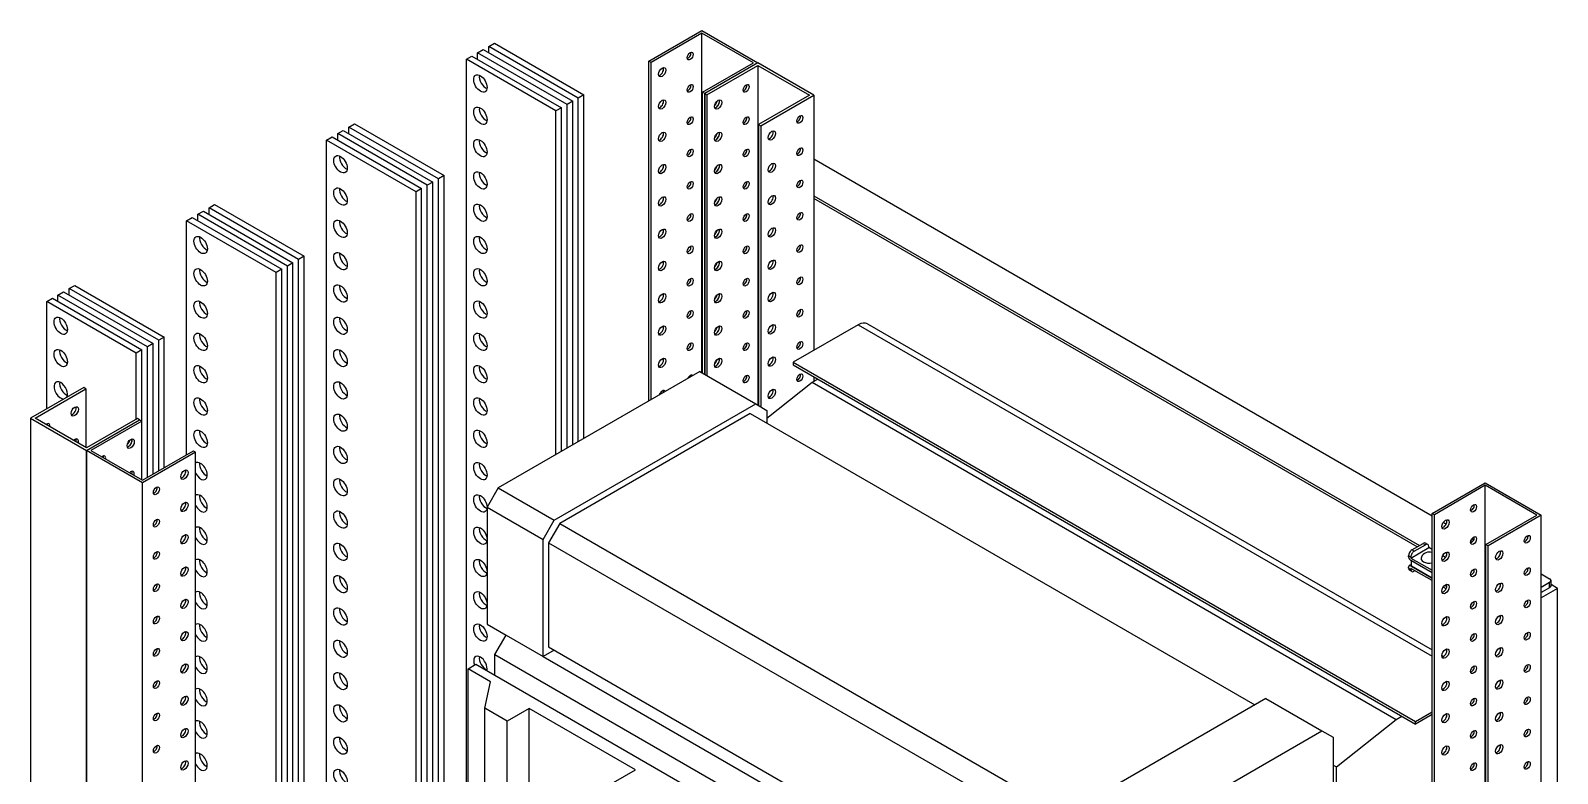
# Model space of a CAD drawing. Header units: millimetres. Extents: x -116965 to 323937, y 291661 to 566926.
# Drawn here: x -11379 to -10827, y 326394 to 326662 of the extents above; entities that cross this region are included whole.
import ezdxf

# ---------------------------------------------------------------- set-up
doc = ezdxf.new("R2010")
doc.units = ezdxf.units.MM
doc.layers.add('ALPHA', color=255, linetype='Continuous')

msp = doc.modelspace()

# ---------------------------------------------------------------- linework, layer by layer
at = {"layer": 'ALPHA'}
for p, q in [((-11155.386709, 326651.010863), (-11136.193811, 326662.091888)), ((-11136.193811, 326661.158749), (-11154.578587, 326650.544293)), ((-11136.193811, 326662.091888), (-11115.99076, 326650.427651)), ((-11136.193811, 326538.450977), (-11136.193811, 326661.158749)), ((-11117.607004, 326650.427651), (-11136.193811, 326661.158749)), ((-11217.208049, 326654.043567), (-11215.187744, 326655.209991)), ((-11217.208049, 326651.71072), (-11217.208049, 326654.043567)), ((-11184.883163, 326635.380785), (-11217.208049, 326654.043567)), ((-11215.187744, 326655.209991), (-11182.862858, 326636.547209)), ((-11213.167439, 326656.376414), (-11211.147134, 326657.542838)), ((-11213.167439, 326654.043567), (-11213.167439, 326656.376414)), ((-11180.842553, 326637.713633), (-11213.167439, 326656.376414)), ((-11211.147134, 326657.542838), (-11178.822248, 326638.880056)), ((-11221.24866, 326651.71072), (-11219.228354, 326652.877143)), ((-11221.24866, 326375.618233), (-11221.24866, 326651.71072)), ((-11188.923773, 326633.047938), (-11221.24866, 326651.71072)), ((-11219.228354, 326652.877143), (-11186.903468, 326634.214362)), ((-11155.386709, 326528.303096), (-11155.386709, 326651.010863)), ((-11154.578587, 326650.544293), (-11155.386709, 326651.010863)), ((-11154.578587, 326528.769666), (-11154.578587, 326650.544293)), ((-11135.99178, 326639.813195), (-11117.607004, 326650.427651)), ((-11115.990764, 326650.427654), (-11135.183663, 326639.346628)), ((-11115.99076, 326650.427651), (-11135.183658, 326639.346626)), ((-11134.375541, 326638.880059), (-11115.990764, 326649.494515)), ((-11095.787714, 326638.763417), (-11115.990764, 326650.427654)), ((-11115.990764, 326649.494515), (-11097.403958, 326638.763417)), ((-11115.990764, 326649.494515), (-11115.990764, 326526.786743)), ((-11178.822248, 326638.880056), (-11180.842553, 326637.713633)), ((-11180.842553, 326513.606158), (-11180.842553, 326637.713633)), ((-11178.822248, 326514.772581), (-11178.822248, 326638.880056)), ((-11135.183658, 326639.346626), (-11135.99178, 326639.813195)), ((-11135.99178, 326538.334334), (-11135.99178, 326639.813195)), ((-11135.183663, 326639.346628), (-11134.375541, 326638.880059)), ((-11135.183663, 326639.346628), (-11135.183663, 326537.867768)), ((-11135.183658, 326537.867765), (-11135.183658, 326639.346626)), ((-11134.375541, 326638.880059), (-11134.375541, 326537.401198)), ((-11097.403958, 326638.763417), (-11115.788734, 326628.148961)), ((-11114.980612, 326627.682392), (-11095.787714, 326638.763417)), ((-11095.787714, 326638.763417), (-11095.787714, 326546.615945)), ((-11186.903468, 326634.214362), (-11188.923773, 326633.047938)), ((-11188.923773, 326508.940463), (-11188.923773, 326633.047938)), ((-11186.903468, 326510.106887), (-11186.903468, 326634.214362)), ((-11182.862858, 326636.547209), (-11184.883163, 326635.380785)), ((-11184.883163, 326511.27331), (-11184.883163, 326635.380785)), ((-11182.862858, 326512.439734), (-11182.862858, 326636.547209)), ((-11267.715677, 326624.882975), (-11265.695372, 326626.049398)), ((-11265.695372, 326626.049398), (-11233.370485, 326607.386617)), ((-11263.675066, 326627.215822), (-11261.654761, 326628.382246)), ((-11263.675066, 326624.882975), (-11263.675066, 326627.215822)), ((-11231.35018, 326608.55304), (-11263.675066, 326627.215822)), ((-11261.654761, 326628.382246), (-11229.329875, 326609.719464)), ((-11115.788734, 326628.148961), (-11114.980612, 326627.682392)), ((-11115.788734, 326628.148961), (-11115.788734, 326526.6701)), ((-11114.980612, 326627.682392), (-11114.980612, 326526.203531)), ((-11271.756287, 326622.550127), (-11269.735982, 326623.716551)), ((-11271.756287, 326346.457641), (-11271.756287, 326622.550127)), ((-11239.431401, 326603.887346), (-11271.756287, 326622.550127)), ((-11269.735982, 326623.716551), (-11237.411096, 326605.053769)), ((-11267.715677, 326622.550127), (-11267.715677, 326624.882975)), ((-11235.390791, 326606.220193), (-11267.715677, 326624.882975)), ((-10872.544001, 326486.77841), (-11095.787714, 326615.668228)), ((-11229.329875, 326609.719464), (-11231.35018, 326608.55304)), ((-11229.329875, 326370.952541), (-11229.329875, 326609.719464)), ((-11237.411096, 326605.053769), (-11239.431401, 326603.887346)), ((-11239.431401, 326365.120422), (-11239.431401, 326603.887346)), ((-11237.411096, 326366.286846), (-11237.411096, 326605.053769)), ((-11233.370485, 326607.386617), (-11235.390791, 326606.220193)), ((-11235.390791, 326367.45327), (-11235.390791, 326606.220193)), ((-11233.370485, 326368.619693), (-11233.370485, 326607.386617)), ((-11231.35018, 326369.786117), (-11231.35018, 326608.55304)), ((-11314.182694, 326598.05523), (-11312.162389, 326599.221654)), ((-11314.182694, 326595.722383), (-11314.182694, 326598.05523)), ((-11281.857808, 326579.392448), (-11314.182694, 326598.05523)), ((-11312.162389, 326599.221654), (-11279.837503, 326580.558872)), ((-11095.787714, 326602.370998), (-10877.109891, 326476.117298)), ((-10877.918013, 326475.650728), (-11095.787714, 326601.437859)), ((-11322.263914, 326593.389535), (-11320.243609, 326594.555959)), ((-11322.263914, 326508.94046), (-11322.263914, 326593.389535)), ((-11289.939028, 326574.726754), (-11322.263914, 326593.389535)), ((-11320.243609, 326594.555959), (-11287.918723, 326575.893177)), ((-11318.223304, 326595.722383), (-11316.202999, 326596.888806)), ((-11318.223304, 326593.389535), (-11318.223304, 326595.722383)), ((-11285.898418, 326577.059601), (-11318.223304, 326595.722383)), ((-11316.202999, 326596.888806), (-11283.878113, 326578.226025)), ((-11283.878113, 326578.226025), (-11285.898418, 326577.059601)), ((-11285.898418, 326338.292678), (-11285.898418, 326577.059601)), ((-11283.878113, 326339.459101), (-11283.878113, 326578.226025)), ((-11279.837503, 326580.558872), (-11281.857808, 326579.392448)), ((-11281.857808, 326340.625525), (-11281.857808, 326579.392448)), ((-11279.837503, 326341.791949), (-11279.837503, 326580.558872)), ((-11287.918723, 326575.893177), (-11289.939028, 326574.726754)), ((-11289.939028, 326335.95983), (-11289.939028, 326574.726754)), ((-11287.918723, 326337.126254), (-11287.918723, 326575.893177)), ((-11372.771541, 326564.228943), (-11370.751236, 326565.395367)), ((-11370.751236, 326565.395367), (-11338.42635, 326546.732585)), ((-11368.730931, 326566.56179), (-11366.710626, 326567.728214)), ((-11368.730931, 326564.228943), (-11368.730931, 326566.56179)), ((-11336.406045, 326547.899009), (-11368.730931, 326566.56179)), ((-11366.710626, 326567.728214), (-11334.38574, 326549.065432)), ((-11364.690321, 326568.894638), (-11362.670016, 326570.061061)), ((-11364.690321, 326566.56179), (-11364.690321, 326568.894638)), ((-11332.365435, 326550.231856), (-11364.690321, 326568.894638)), ((-11362.670016, 326570.061061), (-11330.34513, 326551.39828)), ((-11372.771541, 326525.503671), (-11372.771541, 326564.228943)), ((-11340.446655, 326545.566161), (-11372.771541, 326564.228943)), ((-11079.827303, 326555.830692), (-11103.262842, 326542.300178)), ((-11079.827303, 326555.830692), (-10872.544001, 326436.155622)), ((-11076.398732, 326556.170319), (-10872.544001, 326438.474735)), ((-11334.38574, 326549.065432), (-11336.406045, 326547.899009)), ((-11334.38574, 326501.941921), (-11334.38574, 326549.065432)), ((-11330.34513, 326551.39828), (-11332.365435, 326550.231856)), ((-11332.365435, 326503.108345), (-11332.365435, 326550.231856)), ((-11330.34513, 326504.274768), (-11330.34513, 326551.39828)), ((-11338.42635, 326546.732585), (-11340.446655, 326545.566161)), ((-11340.446655, 326521.771118), (-11340.446655, 326545.566161)), ((-11338.42635, 326499.842353), (-11338.42635, 326546.732585)), ((-11336.406045, 326500.775497), (-11336.406045, 326547.899009)), ((-11137.001937, 326538.917549), (-11209.732921, 326496.926296)), ((-11137.001937, 326538.917549), (-11116.798886, 326527.253312)), ((-11103.262842, 326542.300178), (-11103.262842, 326541.367039)), ((-11103.262842, 326542.300178), (-10878.604916, 326412.593864)), ((-11103.262842, 326541.367039), (-10878.604916, 326411.660725)), ((-11359.437523, 326533.20207), (-11378.630421, 326522.121045)), ((-11377.014177, 326522.121045), (-11358.629401, 326532.735501)), ((-11358.629401, 326532.735501), (-11359.437523, 326533.20207)), ((-11358.629401, 326532.735501), (-11358.629401, 326511.50659)), ((-11112.758276, 326522.088344), (-11096.393805, 326535.068351)), ((-11096.393805, 326535.068351), (-11094.3735, 326536.234775)), ((-11096.393805, 326535.068351), (-10885.473954, 326413.293718)), ((-11095.787714, 326537.051271), (-11095.787714, 326535.418278)), ((-11189.52987, 326485.262059), (-11116.798886, 326527.253312)), ((-11116.798886, 326527.253312), (-11112.758276, 326524.920465)), ((-11378.630421, 326522.121045), (-11358.42737, 326510.456808)), ((-11378.630421, 326522.121045), (-11378.630421, 326055.55157)), ((-11358.42737, 326511.389947), (-11377.014177, 326522.121045)), ((-11358.427375, 326510.456811), (-11339.234477, 326521.537836)), ((-11340.042594, 326522.004403), (-11358.42737, 326511.389947)), ((-11358.42737, 326510.456808), (-11339.234472, 326521.537833)), ((-11338.426355, 326521.071267), (-11356.811131, 326510.456811)), ((-11339.234472, 326521.537833), (-11340.042594, 326522.004403)), ((-11339.234477, 326521.537836), (-11338.426355, 326521.071267)), ((-11338.426355, 326499.842356), (-11338.426355, 326521.071267)), ((-11118.819192, 326523.754041), (-11187.509565, 326484.095636)), ((-11118.819192, 326523.754041), (-10936.587673, 326418.542625)), ((-11112.758276, 326524.920465), (-11112.758276, 326520.25477)), ((-11372.771541, 326519.671558), (-11372.771541, 326519.998151)), ((-11358.427375, 326043.887336), (-11358.427375, 326510.456811)), ((-11338.224324, 326498.792574), (-11358.427375, 326510.456811)), ((-11358.42737, 326510.456808), (-11358.42737, 326043.887334)), ((-11356.811131, 326510.456811), (-11338.224324, 326499.725713)), ((-11338.224324, 326499.725713), (-11319.839548, 326510.340169)), ((-11319.031426, 326509.873599), (-11338.224324, 326498.792574)), ((-11319.839548, 326510.340169), (-11319.031426, 326509.873599)), ((-11319.031426, 326160.646347), (-11319.031426, 326509.873599)), ((-11338.224324, 326032.223099), (-11338.224324, 326498.792574)), ((-10872.544001, 326487.711549), (-10853.351103, 326498.792574)), ((-10853.351103, 326498.792574), (-10833.148052, 326487.128337)), ((-11209.732921, 326496.926296), (-11213.773531, 326489.927754)), ((-11209.732921, 326496.926296), (-11189.52987, 326485.262059)), ((-10853.351103, 326497.859435), (-10871.735879, 326487.24498)), ((-10853.351103, 326274.605942), (-10853.351103, 326497.859435)), ((-10834.764296, 326487.128337), (-10853.351103, 326497.859435)), ((-11213.773531, 326489.927754), (-11213.773531, 326447.703217)), ((-11213.773531, 326489.927754), (-11193.57048, 326478.263517)), ((-11193.57048, 326478.263517), (-11189.52987, 326485.262059)), ((-11187.509565, 326484.095636), (-11191.550175, 326477.097094)), ((-11187.509565, 326484.095636), (-11005.278046, 326378.884219)), ((-10872.544001, 326264.108128), (-10872.544001, 326487.711549)), ((-10871.735879, 326487.24498), (-10872.544001, 326487.711549)), ((-10871.735879, 326264.574698), (-10871.735879, 326487.24498)), ((-10867.479315, 326483.854312), (-10868.517314, 326484.453601)), ((-10853.149072, 326476.513882), (-10834.764296, 326487.128337)), ((-10833.148052, 326487.128337), (-10852.34095, 326476.047312)), ((-10833.148052, 326020.558863), (-10833.148052, 326487.128337)), ((-11193.57048, 326436.03898), (-11193.57048, 326478.263517)), ((-11191.550175, 326477.097094), (-11009.318656, 326371.885677)), ((-11191.550175, 326477.097094), (-11191.550175, 326439.538251)), ((-10879.8171, 326474.55429), (-10875.776489, 326476.887137)), ((-10875.776489, 326476.887137), (-10874.968367, 326476.420568)), ((-10874.111224, 326476.505474), (-10874.919346, 326476.972044)), ((-10857.536064, 326478.113574), (-10858.257514, 326478.530103)), ((-10881.029283, 326472.454727), (-10880.221161, 326471.988158)), ((-10881.029283, 326472.081472), (-10881.029283, 326472.454727)), ((-10880.221161, 326471.614902), (-10873.756184, 326475.347458)), ((-10880.221161, 326471.988158), (-10880.221161, 326471.614902)), ((-10880.221161, 326471.614902), (-10872.544001, 326467.182492)), ((-10879.008977, 326474.08772), (-10879.8171, 326474.55429)), ((-10879.008977, 326474.08772), (-10874.968367, 326476.420568)), ((-10873.756184, 326475.347458), (-10873.756184, 326475.720714)), ((-10872.544001, 326474.647604), (-10873.756184, 326475.347458)), ((-10872.746032, 326474.764246), (-10872.544001, 326474.880889)), ((-10867.681346, 326471.840148), (-10868.719345, 326472.439437)), ((-10852.34095, 326476.047312), (-10853.149072, 326476.513882)), ((-10853.149072, 326009.944407), (-10853.149072, 326476.513882)), ((-10852.34095, 326009.477837), (-10852.34095, 326476.047312)), ((-10881.029283, 326467.97566), (-10881.029283, 326468.348916)), ((-10880.221161, 326467.509091), (-10881.029283, 326467.97566)), ((-10880.01913, 326469.318647), (-10880.792589, 326468.87209)), ((-10879.86612, 326466.72433), (-10880.674242, 326467.1909)), ((-10872.544001, 326466.249353), (-10880.221161, 326470.681763)), ((-10880.221161, 326468.815485), (-10880.01913, 326468.932128)), ((-10880.221161, 326468.815485), (-10872.544001, 326464.383075)), ((-10872.544001, 326463.449936), (-10880.221161, 326467.882346)), ((-10880.221161, 326467.882346), (-10880.221161, 326467.509091)), ((-10880.01913, 326468.698843), (-10880.01913, 326470.565121)), ((-10872.544001, 326466.249353), (-10880.01913, 326470.565121)), ((-10872.544001, 326464.383075), (-10880.01913, 326468.698843)), ((-10878.685729, 326466.995864), (-10879.008977, 326466.809237)), ((-10858.431068, 326466.499498), (-10858.459545, 326466.515939)), ((-10833.148052, 326465.899426), (-10830.117594, 326464.149791)), ((-10867.479315, 326460.525839), (-10868.517314, 326461.125128)), ((-10867.219121, 326461.308754), (-10867.969386, 326461.74192)), ((-10867.969386, 326461.74192), (-10867.219121, 326461.308754)), ((-10830.117594, 326462.750082), (-10833.148052, 326461.000447)), ((-10830.117594, 326460.883804), (-10833.148052, 326459.134169)), ((-10827.289167, 326460.65052), (-10833.148052, 326457.267891)), ((-10830.117594, 326460.883804), (-10830.117594, 326462.750082)), ((-10829.615492, 326461.583659), (-10829.615492, 326463.449936)), ((-10827.289167, 326460.65052), (-10829.615492, 326461.993624)), ((-10827.289167, 326183.974821), (-10827.289167, 326460.65052)), ((-11213.773531, 326447.703217), (-11206.904493, 326443.737376)), ((-11210.945104, 326436.738834), (-11206.904493, 326443.737376)), ((-11206.904493, 326443.737376), (-11193.57048, 326436.03898)), ((-11189.52987, 326438.371827), (-11193.57048, 326436.03898)), ((-11191.550175, 326439.538251), (-11009.318656, 326334.326834)), ((-11220.642568, 326431.60657), (-11217.814141, 326433.239563)), ((-11217.814141, 326433.239563), (-11210.945104, 326429.273722)), ((-11210.945104, 326429.273722), (-11210.945104, 326436.738834)), ((-11210.945104, 326436.738834), (-11085.888219, 326364.537208)), ((-11193.57048, 326436.03898), (-11077.806998, 326369.202903)), ((-10869.00563, 326436.431855), (-10868.417108, 326436.092072)), ((-11220.642568, 326293.502005), (-11220.642568, 326431.60657)), ((-11212.561348, 326426.940875), (-11220.642568, 326431.60657)), ((-11210.945104, 326429.273722), (-11092.353195, 326360.804652)), ((-10858.675368, 326430.467676), (-10858.544319, 326430.392015)), ((-11214.581653, 326417.376201), (-11212.561348, 326426.940875)), ((-11214.581653, 326310.065222), (-11214.581653, 326417.376201)), ((-11206.500432, 326412.710506), (-11214.581653, 326417.376201)), ((-11198.621243, 326417.259558), (-11206.500432, 326412.710506)), ((-11198.621243, 326379.234146), (-11198.621243, 326417.259558)), ((-11160.235446, 326395.097508), (-11198.621243, 326417.259558)), ((-10932.547062, 326420.875472), (-11005.278046, 326378.884219)), ((-10932.547062, 326420.875472), (-10912.344011, 326409.211235)), ((-10878.604916, 326412.593864), (-10872.544001, 326416.093135)), ((-11206.500432, 326352.989613), (-11206.500432, 326412.710506)), ((-10907.091218, 326396.14729), (-10885.473954, 326413.293718)), ((-10885.473954, 326413.293718), (-10883.453649, 326414.460142)), ((-10872.544001, 326415.159996), (-10878.604916, 326411.660725)), ((-10878.604916, 326411.660725), (-10878.604916, 326412.593864)), ((-10985.074995, 326367.219982), (-10912.344011, 326409.211235)), ((-10912.344011, 326409.211235), (-10908.303401, 326406.878388)), ((-10908.303401, 326406.878388), (-10908.303401, 326364.65385)), ((-11168.114636, 326390.548456), (-11160.235446, 326395.097508)), ((-10908.303401, 326396.847144), (-10907.091218, 326396.14729)), ((-10907.091218, 326389.615317), (-10907.091218, 326396.14729))]:
    msp.add_line(p, q, dxfattribs=at)
msp.add_arc((-10873.554154, 326470.551999), 3.216071, 71.69380052, 153.81037469, dxfattribs=at)
for centre, major_axis, start_param, end_param in [((-11140.436451, 326652.877141), (0.771429, 1.336153), 2.3561944902, 8.6393797974), ((-11141.244573, 326653.34371), (0.771429, 1.336153), 3.926990817, 5.7318997087), ((-11150.537977, 326647.045022), (0.928571, 1.608333), 2.3561944902, 8.6393797974), ((-11151.346099, 326647.511592), (0.928571, 1.608333), 3.926990817, 5.8329886172), ((-11141.244573, 326653.34371), (0.771429, 1.336153), 3.692878252, 3.926990817), ((-11216.197897, 326642.962542), (-1.714286, 2.96923), 0.7853981634, 7.0685834706), ((-11214.177592, 326644.128966), (-1.714286, 2.96923), 0.6301372461, 2.5114554075), ((-11151.346099, 326647.511592), (0.928571, 1.608333), 3.5917893435, 3.926990817), ((-11140.436451, 326641.212904), (0.771429, 1.336153), 2.3561944902, 8.6393797974), ((-11141.244573, 326641.679473), (0.771429, 1.336153), 3.926990817, 5.7318997087), ((-11120.233405, 326641.212906), (0.771429, 1.336153), 2.3561944902, 8.6393797974), ((-11121.041522, 326641.679473), (0.771429, 1.336153), 3.6928747153, 5.7319032455), ((-11121.041527, 326641.679476), (0.771429, 1.336153), 3.926990817, 5.7318997087), ((-11150.537977, 326635.380785), (0.928571, 1.608333), 2.3561944902, 8.6393797974), ((-11151.346099, 326635.847355), (0.928571, 1.608333), 3.926990817, 5.8329886172), ((-11141.244573, 326641.679473), (0.771429, 1.336153), 3.692878252, 3.926990817), ((-11130.334931, 326635.380788), (0.928571, 1.608333), 2.3561944902, 8.6393797974), ((-11131.95117, 326636.313924), (0.928571, 1.608333), 4.1973687668, 5.227409194), ((-11131.143048, 326635.847355), (0.928571, 1.608333), 3.5917865636, 5.8329913972), ((-11131.143053, 326635.847357), (0.928571, 1.608333), 3.926990817, 5.8329886172), ((-11121.041527, 326641.679476), (0.771429, 1.336153), 3.692878252, 3.926990817), ((-11216.197897, 326631.298305), (-1.714286, 2.96923), 0.7853981634, 7.0685834706), ((-11214.177592, 326632.464729), (-1.714286, 2.96923), 0.6301372461, 2.5114554075), ((-11151.346099, 326635.847355), (0.928571, 1.608333), 3.5917893435, 3.926990817), ((-11140.436451, 326629.548667), (0.771429, 1.336153), 2.3561944902, 8.6393797974), ((-11131.143053, 326635.847357), (0.928571, 1.608333), 3.5917893435, 3.926990817), ((-11120.233405, 326629.54867), (0.771429, 1.336153), 2.3561944902, 8.6393797974), ((-11100.838476, 326630.015239), (0.771429, 1.336153), 2.3561944902, 8.6393797974), ((-11101.646598, 326630.481808), (0.771429, 1.336153), 3.692878252, 5.7318997087), ((-11141.244573, 326630.015236), (0.771429, 1.336153), 3.692878252, 3.926990817), ((-11141.244573, 326630.015236), (0.771429, 1.336153), 3.926990817, 5.7318997087), ((-11130.334931, 326623.716551), (0.928571, 1.608333), 2.3561944902, 8.6393797974), ((-11121.041527, 326630.015239), (0.771429, 1.336153), 3.692878252, 3.926990817), ((-11121.041522, 326630.015236), (0.771429, 1.336153), 3.6928747153, 5.7319032455), ((-11121.041527, 326630.015239), (0.771429, 1.336153), 3.926990817, 5.7318997087), ((-11110.940002, 326624.183121), (0.928571, 1.608333), 2.3561944902, 8.6393797974), ((-11111.748124, 326624.64969), (0.928571, 1.608333), 3.5917893435, 5.8329886172), ((-11216.197897, 326619.634068), (-1.714286, 2.96923), 0.7853981634, 7.0685834706), ((-11214.177592, 326620.800492), (-1.714286, 2.96923), 0.6301372461, 2.5114554075), ((-11150.537977, 326623.716548), (0.928571, 1.608333), 2.3561944902, 8.6393797974), ((-11151.346099, 326624.183118), (0.928571, 1.608333), 3.5917893435, 3.926990817), ((-11151.346099, 326624.183118), (0.928571, 1.608333), 3.926990817, 5.8329886172), ((-11131.95117, 326624.649687), (0.928571, 1.608333), 4.1973687668, 5.227409194), ((-11131.143053, 326624.183121), (0.928571, 1.608333), 3.5917893435, 3.926990817), ((-11131.143048, 326624.183118), (0.928571, 1.608333), 3.5917865636, 5.8329913972), ((-11131.143053, 326624.183121), (0.928571, 1.608333), 3.926990817, 5.8329886172), ((-11266.705524, 326613.80195), (-1.714286, 2.96923), 0.7853981634, 7.0685834706), ((-11264.685219, 326614.968373), (-1.714286, 2.96923), 0.6301372461, 2.5114554075), ((-11140.436451, 326617.88443), (0.771429, 1.336153), 2.3561944902, 8.6393797974), ((-11141.244573, 326618.350999), (0.771429, 1.336153), 3.692878252, 3.926990817), ((-11141.244573, 326618.350999), (0.771429, 1.336153), 3.926990817, 5.7318997087), ((-11120.233405, 326617.884433), (0.771429, 1.336153), 2.3561944902, 8.6393797974), ((-11121.041527, 326618.351002), (0.771429, 1.336153), 3.692878252, 3.926990817), ((-11121.041522, 326618.350999), (0.771429, 1.336153), 3.6928747153, 5.7319032455), ((-11121.041527, 326618.351002), (0.771429, 1.336153), 3.926990817, 5.7318997087), ((-11100.838476, 326618.351002), (0.771429, 1.336153), 2.3561944902, 8.6393797974), ((-11101.646598, 326618.817572), (0.771429, 1.336153), 3.692878252, 5.7318997087), ((-11216.197897, 326607.969831), (-1.714286, 2.96923), 0.7853981634, 7.0685834706), ((-11214.177592, 326609.136255), (-1.714286, 2.96923), 0.6301372461, 2.5114554075), ((-11150.537977, 326612.052312), (0.928571, 1.608333), 2.3561944902, 8.6393797974), ((-11151.346099, 326612.518881), (0.928571, 1.608333), 3.5917893435, 3.926990817), ((-11151.346099, 326612.518881), (0.928571, 1.608333), 3.926990817, 5.8329886172), ((-11130.334931, 326612.052314), (0.928571, 1.608333), 2.3561944902, 8.6393797974), ((-11131.95117, 326612.98545), (0.928571, 1.608333), 4.1973687668, 5.227409194), ((-11131.143053, 326612.518884), (0.928571, 1.608333), 3.5917893435, 3.926990817), ((-11131.143048, 326612.518881), (0.928571, 1.608333), 3.5917865636, 5.8329913972), ((-11131.143053, 326612.518884), (0.928571, 1.608333), 3.926990817, 5.8329886172), ((-11110.940002, 326612.518884), (0.928571, 1.608333), 2.3561944902, 8.6393797974), ((-11111.748124, 326612.985453), (0.928571, 1.608333), 3.5917893435, 5.8329886172), ((-11266.705524, 326602.137713), (-1.714286, 2.96923), 0.7853981634, 7.0685834706), ((-11264.685219, 326603.304137), (-1.714286, 2.96923), 0.6301372461, 2.5114554075), ((-11140.436451, 326606.220193), (0.771429, 1.336153), 2.3561944902, 8.6393797974), ((-11141.244573, 326606.686763), (0.771429, 1.336153), 3.692878252, 3.926990817), ((-11141.244573, 326606.686763), (0.771429, 1.336153), 3.926990817, 5.7318997087), ((-11120.233405, 326606.220196), (0.771429, 1.336153), 2.3561944902, 8.6393797974), ((-11121.041527, 326606.686765), (0.771429, 1.336153), 3.692878252, 3.926990817), ((-11121.041522, 326606.686763), (0.771429, 1.336153), 3.6928747153, 5.7319032455), ((-11121.041527, 326606.686765), (0.771429, 1.336153), 3.926990817, 5.7318997087), ((-11100.838476, 326606.686765), (0.771429, 1.336153), 2.3561944902, 8.6393797974), ((-11101.646598, 326607.153335), (0.771429, 1.336153), 3.692878252, 5.7318997087), ((-11216.197897, 326596.305594), (-1.714286, 2.96923), 0.7853981634, 7.0685834706), ((-11214.177592, 326597.472018), (-1.714286, 2.96923), 0.6301372461, 2.5114554075), ((-11150.537977, 326600.388075), (0.928571, 1.608333), 2.3561944902, 8.6393797974), ((-11151.346099, 326600.854644), (0.928571, 1.608333), 3.5917893435, 3.926990817), ((-11151.346099, 326600.854644), (0.928571, 1.608333), 3.926990817, 5.8329886172), ((-11130.334931, 326600.388077), (0.928571, 1.608333), 2.3561944902, 8.6393797974), ((-11131.95117, 326601.321214), (0.928571, 1.608333), 4.1973687668, 5.227409194), ((-11131.143053, 326600.854647), (0.928571, 1.608333), 3.5917893435, 3.926990817), ((-11131.143048, 326600.854644), (0.928571, 1.608333), 3.5917865636, 5.8329913972), ((-11131.143053, 326600.854647), (0.928571, 1.608333), 3.926990817, 5.8329886172), ((-11110.940002, 326600.854647), (0.928571, 1.608333), 2.3561944902, 8.6393797974), ((-11111.748124, 326601.321216), (0.928571, 1.608333), 3.5917893435, 5.8329886172), ((-11266.705524, 326590.473476), (-1.714286, 2.96923), 0.7853981634, 7.0685834706), ((-11264.685219, 326591.6399), (-1.714286, 2.96923), 0.6301372461, 2.5114554075), ((-11140.436451, 326594.555956), (0.771429, 1.336153), 2.3561944902, 8.6393797974), ((-11141.244573, 326595.022526), (0.771429, 1.336153), 3.692878252, 3.926990817), ((-11141.244573, 326595.022526), (0.771429, 1.336153), 3.926990817, 5.7318997087), ((-11120.233405, 326594.555959), (0.771429, 1.336153), 2.3561944902, 8.6393797974), ((-11121.041527, 326595.022528), (0.771429, 1.336153), 3.692878252, 3.926990817), ((-11121.041522, 326595.022526), (0.771429, 1.336153), 3.6928747153, 5.7319032455), ((-11121.041527, 326595.022528), (0.771429, 1.336153), 3.926990817, 5.7318997087), ((-11100.838476, 326595.022528), (0.771429, 1.336153), 2.3561944902, 8.6393797974), ((-11101.646598, 326595.489098), (0.771429, 1.336153), 3.692878252, 5.7318997087), ((-11317.213151, 326584.641358), (-1.714286, 2.96923), 0.7853981634, 7.0685834706), ((-11315.192846, 326585.807781), (-1.714286, 2.96923), 0.6301372461, 2.5114554075), ((-11216.197897, 326584.641358), (-1.714286, 2.96923), 0.7853981634, 7.0685834706), ((-11214.177592, 326585.807781), (-1.714286, 2.96923), 0.6301372461, 2.5114554075), ((-11150.537977, 326588.723838), (0.928571, 1.608333), 2.3561944902, 8.6393797974), ((-11151.346099, 326589.190407), (0.928571, 1.608333), 3.5917893435, 3.926990817), ((-11151.346099, 326589.190407), (0.928571, 1.608333), 3.926990817, 5.8329886172), ((-11130.334931, 326588.72384), (0.928571, 1.608333), 2.3561944902, 8.6393797974), ((-11131.95117, 326589.656977), (0.928571, 1.608333), 4.1973687668, 5.227409194), ((-11131.143053, 326589.19041), (0.928571, 1.608333), 3.5917893435, 3.926990817), ((-11131.143048, 326589.190407), (0.928571, 1.608333), 3.5917865636, 5.8329913972), ((-11131.143053, 326589.19041), (0.928571, 1.608333), 3.926990817, 5.8329886172), ((-11110.940002, 326589.19041), (0.928571, 1.608333), 2.3561944902, 8.6393797974), ((-11111.748124, 326589.656979), (0.928571, 1.608333), 3.5917893435, 5.8329886172), ((-11266.705524, 326578.809239), (-1.714286, 2.96923), 0.7853981634, 7.0685834706), ((-11264.685219, 326579.975663), (-1.714286, 2.96923), 0.6301372461, 2.5114554075), ((-11140.436451, 326582.891719), (0.771429, 1.336153), 2.3561944902, 8.6393797974), ((-11141.244573, 326583.358289), (0.771429, 1.336153), 3.692878252, 3.926990817), ((-11141.244573, 326583.358289), (0.771429, 1.336153), 3.926990817, 5.7318997087), ((-11120.233405, 326582.891722), (0.771429, 1.336153), 2.3561944902, 8.6393797974), ((-11121.041527, 326583.358291), (0.771429, 1.336153), 3.692878252, 3.926990817), ((-11121.041522, 326583.358289), (0.771429, 1.336153), 3.6928747153, 5.7319032455), ((-11121.041527, 326583.358291), (0.771429, 1.336153), 3.926990817, 5.7318997087), ((-11100.838476, 326583.358291), (0.771429, 1.336153), 2.3561944902, 8.6393797974), ((-11101.646598, 326583.824861), (0.771429, 1.336153), 3.692878252, 5.7318997087), ((-11317.213151, 326572.977121), (-1.714286, 2.96923), 0.7853981634, 7.0685834706), ((-11216.197897, 326572.977121), (-1.714286, 2.96923), 0.7853981634, 7.0685834706), ((-11150.537977, 326577.059601), (0.928571, 1.608333), 2.3561944902, 8.6393797974), ((-11151.346099, 326577.52617), (0.928571, 1.608333), 3.5917893435, 3.926990817), ((-11151.346099, 326577.52617), (0.928571, 1.608333), 3.926990817, 5.8329886172), ((-11130.334931, 326577.059604), (0.928571, 1.608333), 2.3561944902, 8.6393797974), ((-11131.95117, 326577.99274), (0.928571, 1.608333), 4.1973687668, 5.227409194), ((-11131.143053, 326577.526173), (0.928571, 1.608333), 3.5917893435, 3.926990817), ((-11131.143048, 326577.52617), (0.928571, 1.608333), 3.5917865636, 5.8329913972), ((-11131.143053, 326577.526173), (0.928571, 1.608333), 3.926990817, 5.8329886172), ((-11110.940002, 326577.526173), (0.928571, 1.608333), 2.3561944902, 8.6393797974), ((-11111.748124, 326577.992743), (0.928571, 1.608333), 3.5917893435, 5.8329886172), ((-11315.192846, 326574.143544), (-1.714286, 2.96923), 0.6301372461, 2.5114554075), ((-11266.705524, 326567.145002), (-1.714286, 2.96923), 0.7853981634, 7.0685834706), ((-11214.177592, 326574.143544), (-1.714286, 2.96923), 0.6301372461, 2.5114554075), ((-11140.436451, 326571.227482), (0.771429, 1.336153), 2.3561944902, 8.6393797974), ((-11141.244573, 326571.694052), (0.771429, 1.336153), 3.926990817, 5.7318997087), ((-11120.233405, 326571.227485), (0.771429, 1.336153), 2.3561944902, 8.6393797974), ((-11121.041522, 326571.694052), (0.771429, 1.336153), 3.6928747153, 5.7319032455), ((-11121.041527, 326571.694055), (0.771429, 1.336153), 3.926990817, 5.7318997087), ((-11100.838476, 326571.694055), (0.771429, 1.336153), 2.3561944902, 8.6393797974), ((-11101.646598, 326572.160624), (0.771429, 1.336153), 3.692878252, 5.7318997087), ((-11264.685219, 326568.311426), (-1.714286, 2.96923), 0.6301372461, 2.5114554075), ((-11150.537977, 326565.395364), (0.928571, 1.608333), 2.3561944902, 8.6393797974), ((-11151.346099, 326565.861934), (0.928571, 1.608333), 3.926990817, 5.8329886172), ((-11141.244573, 326571.694052), (0.771429, 1.336153), 3.692878252, 3.926990817), ((-11130.334931, 326565.395367), (0.928571, 1.608333), 2.3561944902, 8.6393797974), ((-11131.95117, 326566.328503), (0.928571, 1.608333), 4.1973687668, 5.227409194), ((-11131.143048, 326565.861934), (0.928571, 1.608333), 3.5917865636, 5.8329913972), ((-11131.143053, 326565.861936), (0.928571, 1.608333), 3.926990817, 5.8329886172), ((-11121.041527, 326571.694055), (0.771429, 1.336153), 3.692878252, 3.926990817), ((-11110.940002, 326565.861936), (0.928571, 1.608333), 2.3561944902, 8.6393797974), ((-11111.748124, 326566.328506), (0.928571, 1.608333), 3.5917893435, 5.8329886172), ((-11317.213151, 326561.312884), (-1.714286, 2.96923), 0.7853981634, 7.0685834706), ((-11315.192846, 326562.479307), (-1.714286, 2.96923), 0.6301372461, 2.5114554075), ((-11216.197897, 326561.312884), (-1.714286, 2.96923), 0.7853981634, 7.0685834706), ((-11214.177592, 326562.479307), (-1.714286, 2.96923), 0.6301372461, 2.5114554075), ((-11151.346099, 326565.861934), (0.928571, 1.608333), 3.5917893435, 3.926990817), ((-11140.436451, 326559.563246), (0.771429, 1.336153), 2.3561944902, 8.6393797974), ((-11141.244573, 326560.029815), (0.771429, 1.336153), 3.926990817, 5.7318997087), ((-11131.143053, 326565.861936), (0.928571, 1.608333), 3.5917893435, 3.926990817), ((-11120.233405, 326559.563248), (0.771429, 1.336153), 2.3561944902, 8.6393797974), ((-11121.041522, 326560.029815), (0.771429, 1.336153), 3.6928747153, 5.7319032455), ((-11121.041527, 326560.029818), (0.771429, 1.336153), 3.926990817, 5.7318997087), ((-11100.838476, 326560.029818), (0.771429, 1.336153), 2.3561944902, 8.6393797974), ((-11101.646598, 326560.496387), (0.771429, 1.336153), 3.692878252, 5.7318997087), ((-11367.720779, 326555.480765), (-1.714286, 2.96923), 0.7853981634, 7.0685834706), ((-11365.700473, 326556.647189), (-1.714286, 2.96923), 0.6301372461, 2.5114554075), ((-11266.705524, 326555.480765), (-1.714286, 2.96923), 0.7853981634, 7.0685834706), ((-11264.685219, 326556.647189), (-1.714286, 2.96923), 0.6301372461, 2.5114554075), ((-11150.537977, 326553.731127), (0.928571, 1.608333), 2.3561944902, 8.6393797974), ((-11151.346099, 326554.197697), (0.928571, 1.608333), 3.926990817, 5.8329886172), ((-11141.244573, 326560.029815), (0.771429, 1.336153), 3.692878252, 3.926990817), ((-11130.334931, 326553.73113), (0.928571, 1.608333), 2.3561944902, 8.6393797974), ((-11131.95117, 326554.664266), (0.928571, 1.608333), 4.1973687668, 5.227409194), ((-11131.143048, 326554.197697), (0.928571, 1.608333), 3.5917865636, 5.8329913972), ((-11131.143053, 326554.197699), (0.928571, 1.608333), 3.926990817, 5.8329886172), ((-11121.041527, 326560.029818), (0.771429, 1.336153), 3.692878252, 3.926990817), ((-11110.940002, 326554.197699), (0.928571, 1.608333), 2.3561944902, 8.6393797974), ((-11111.748124, 326554.664269), (0.928571, 1.608333), 3.5917893435, 5.8329886172), ((-11079.827303, 326550.231859), (3.428571, 5.93846), 0, 0.7853981634), ((-11317.213151, 326549.648647), (-1.714286, 2.96923), 0.7853981634, 7.0685834706), ((-11315.192846, 326550.815071), (-1.714286, 2.96923), 0.6301372461, 2.5114554075), ((-11216.197897, 326549.648647), (-1.714286, 2.96923), 0.7853981634, 7.0685834706), ((-11214.177592, 326550.815071), (-1.714286, 2.96923), 0.6301372461, 2.5114554075), ((-11151.346099, 326554.197697), (0.928571, 1.608333), 3.5917893435, 3.926990817), ((-11140.436451, 326547.899009), (0.771429, 1.336153), 2.3561944902, 8.6393797974), ((-11141.244573, 326548.365578), (0.771429, 1.336153), 3.926990817, 5.7318997087), ((-11131.143053, 326554.197699), (0.928571, 1.608333), 3.5917893435, 3.926990817), ((-11120.233405, 326547.899011), (0.771429, 1.336153), 2.3561944902, 8.6393797974), ((-11121.041522, 326548.365578), (0.771429, 1.336153), 3.6928747153, 5.7319032455), ((-11121.041527, 326548.365581), (0.771429, 1.336153), 3.926990817, 5.7318997087), ((-11100.838476, 326548.365581), (0.771429, 1.336153), 2.3561944902, 8.6393797974), ((-11101.646598, 326548.83215), (0.771429, 1.336153), 3.692878252, 5.7318997087), ((-11367.720779, 326543.816529), (-1.714286, 2.96923), 0.7853981634, 7.0685834706), ((-11365.700473, 326544.982952), (-1.714286, 2.96923), 0.6301372461, 2.5114554075), ((-11266.705524, 326543.816529), (-1.714286, 2.96923), 0.7853981634, 7.0685834706), ((-11264.685219, 326544.982952), (-1.714286, 2.96923), 0.6301372461, 2.5114554075), ((-11150.537977, 326542.06689), (0.928571, 1.608333), 2.3561944902, 8.6393797974), ((-11151.346099, 326542.53346), (0.928571, 1.608333), 3.926990817, 5.8329886172), ((-11141.244573, 326548.365578), (0.771429, 1.336153), 3.692878252, 3.926990817), ((-11130.334931, 326542.066893), (0.928571, 1.608333), 2.3561944902, 8.6393797974), ((-11131.95117, 326543.000029), (0.928571, 1.608333), 4.1973687668, 5.227409194), ((-11131.143048, 326542.53346), (0.928571, 1.608333), 3.5917865636, 5.8329913972), ((-11131.143053, 326542.533462), (0.928571, 1.608333), 3.926990817, 5.8329886172), ((-11121.041527, 326548.365581), (0.771429, 1.336153), 3.692878252, 3.926990817), ((-11110.940002, 326542.533462), (0.928571, 1.608333), 2.3561944902, 8.6393797974), ((-11111.748124, 326543.000032), (0.928571, 1.608333), 3.5917893435, 5.8329886172), ((-11317.213151, 326537.98441), (-1.714286, 2.96923), 0.7853981634, 7.0685834706), ((-11315.192846, 326539.150834), (-1.714286, 2.96923), 0.6301372461, 2.5114554075), ((-11216.197897, 326537.98441), (-1.714286, 2.96923), 0.7853981634, 7.0685834706), ((-11214.177592, 326539.150834), (-1.714286, 2.96923), 0.6301372461, 2.5114554075), ((-11151.346099, 326542.53346), (0.928571, 1.608333), 3.5917893435, 3.926990817), ((-11140.436451, 326536.234772), (0.771429, 1.336153), 6.0868232383, 8.0503437029), ((-11141.244573, 326536.701341), (0.771429, 1.336153), 5.3115311759, 5.7318997087), ((-11131.143053, 326542.533462), (0.928571, 1.608333), 3.5917893435, 3.926990817), ((-11120.233405, 326536.234775), (0.771429, 1.336153), 2.3561944902, 8.6393797974), ((-11121.041522, 326536.701341), (0.771429, 1.336153), 3.6928747153, 5.7319032455), ((-11121.041527, 326536.701344), (0.771429, 1.336153), 3.926990817, 5.7318997087), ((-11100.838476, 326536.701344), (0.771429, 1.336153), 2.3561944902, 8.6393797974), ((-11101.646598, 326537.167913), (0.771429, 1.336153), 3.692878252, 5.7318997087), ((-11367.720779, 326532.152292), (-1.714286, 2.96923), 5.4977871438, 9.0849451186), ((-11365.700473, 326533.318715), (-1.714286, 2.96923), 0.6301372461, 2.5114554075), ((-11367.720779, 326532.152292), (-1.714286, 2.96923), 3.4814254957, 5.4977871438), ((-11266.705524, 326532.152292), (-1.714286, 2.96923), 0.7853981634, 7.0685834706), ((-11264.685219, 326533.318715), (-1.714286, 2.96923), 0.6301372461, 2.5114554075), ((-11150.537977, 326530.402653), (0.928571, 1.608333), 5.9775197716, 8.1596471696), ((-11151.346099, 326530.869223), (0.928571, 1.608333), 5.3433311276, 5.8329886172), ((-11121.041527, 326536.701344), (0.771429, 1.336153), 3.692878252, 3.926990817), ((-11110.940002, 326530.869226), (0.928571, 1.608333), 2.3561944902, 8.6393797974), ((-11111.748124, 326531.335795), (0.928571, 1.608333), 3.5917893435, 5.8329886172), ((-11362.670011, 326524.570535), (0.928571, 1.608333), 2.3561944902, 8.6393797974), ((-11317.213151, 326526.320173), (-1.714286, 2.96923), 0.7853981634, 7.0685834706), ((-11315.192846, 326527.486597), (-1.714286, 2.96923), 0.6301372461, 2.5114554075), ((-11216.197897, 326526.320173), (-1.714286, 2.96923), 0.7853981634, 7.0685834706), ((-11214.177592, 326527.486597), (-1.714286, 2.96923), 0.6301372461, 2.5114554075), ((-11363.478133, 326525.037104), (0.928571, 1.608333), 3.5917893435, 5.8329886172), ((-11266.705524, 326520.488055), (-1.714286, 2.96923), 0.7853981634, 7.0685834706), ((-11264.685219, 326521.654478), (-1.714286, 2.96923), 0.6301372461, 2.5114554075), ((-11372.771537, 326518.738417), (0.771429, 1.336153), 0.7853981634, 1.0195107284), ((-11372.771537, 326518.738417), (0.771429, 1.336153), 5.2636745788, 7.0685834706), ((-11373.579659, 326519.204986), (0.771429, 1.336153), 5.2636745788, 5.7318997087), ((-11317.213151, 326514.655936), (-1.714286, 2.96923), 0.7853981634, 7.0685834706), ((-11315.192846, 326515.82236), (-1.714286, 2.96923), 0.6301372461, 2.5114554075), ((-11216.197897, 326514.655936), (-1.714286, 2.96923), 0.7853981634, 7.0685834706), ((-11214.177592, 326515.82236), (-1.714286, 2.96923), 0.6301372461, 2.5114554075), ((-11362.670011, 326512.906298), (0.928571, 1.608333), 0.7853981634, 1.1205996369), ((-11362.670011, 326512.906298), (0.928571, 1.608333), 5.1625856703, 7.0685834706), ((-11363.478133, 326513.372868), (0.928571, 1.608333), 5.1625856703, 5.8329886172), ((-11342.466965, 326512.906301), (0.928571, 1.608333), 2.3561944902, 8.6393797974), ((-11344.083204, 326513.839437), (0.928571, 1.608333), 4.1973687668, 5.227409194), ((-11343.275087, 326513.37287), (0.928571, 1.608333), 3.5917893435, 5.8329886172), ((-11343.275082, 326513.372868), (0.928571, 1.608333), 3.5917865636, 3.926990817), ((-11343.275082, 326513.372868), (0.928571, 1.608333), 3.926990817, 5.8329913972), ((-11266.705524, 326508.823818), (-1.714286, 2.96923), 0.7853981634, 7.0685834706), ((-11264.685219, 326509.990242), (-1.714286, 2.96923), 0.6301372461, 2.5114554075), ((-11352.56849, 326507.074182), (0.771429, 1.336153), 5.2636745788, 7.3026960355), ((-11353.376612, 326507.540752), (0.771429, 1.336153), 5.2636745788, 5.7318997087), ((-11353.376608, 326507.540749), (0.771429, 1.336153), 5.2636745788, 5.7319032455), ((-11317.213151, 326502.991699), (-1.714286, 2.96923), 5.4977871438, 6.3458492228), ((-11317.213151, 326502.991699), (-1.714286, 2.96923), 1.5081324112, 5.4977871438), ((-11315.192846, 326504.158123), (-1.714286, 2.96923), 0.6301372461, 2.5114554075), ((-11216.197897, 326502.991699), (-1.714286, 2.96923), 0.7853981634, 7.0685834706), ((-11214.177592, 326504.158123), (-1.714286, 2.96923), 0.6301372461, 2.5114554075), ((-11342.466965, 326501.242064), (0.928571, 1.608333), 5.1625856703, 7.403784944), ((-11344.083204, 326502.1752), (0.928571, 1.608333), 5.1625856703, 5.227409194), ((-11343.275087, 326501.708633), (0.928571, 1.608333), 5.1625856703, 5.8329886172), ((-11343.275082, 326501.708631), (0.928571, 1.608333), 5.1625856703, 5.8329913972), ((-11323.072036, 326501.708633), (0.928571, 1.608333), 2.3561944902, 8.6393797974), ((-11323.880158, 326502.175203), (0.928571, 1.608333), 3.5917893435, 3.926990817), ((-11323.880158, 326502.175203), (0.928571, 1.608333), 3.926990817, 5.8329886172), ((-11266.705524, 326497.159581), (-1.714286, 2.96923), 0.7853981634, 7.0685834706), ((-11264.685219, 326498.326005), (-1.714286, 2.96923), 0.6301372461, 2.5114554075), ((-11333.173562, 326495.876515), (0.771429, 1.336153), 2.3561944902, 8.6393797974), ((-11333.981684, 326496.343084), (0.771429, 1.336153), 3.692878252, 3.926990817), ((-11333.981684, 326496.343084), (0.771429, 1.336153), 3.926990817, 5.7318997087), ((-11317.213151, 326491.327463), (-1.714286, 2.96923), 5.4977871438, 6.3458492228), ((-11317.213151, 326491.327463), (-1.714286, 2.96923), 1.5081324112, 5.4977871438), ((-11315.192846, 326492.493886), (-1.714286, 2.96923), 0.6301372461, 2.5114554075), ((-11216.197897, 326491.327463), (-1.714286, 2.96923), 0.7853981634, 7.0685834706), ((-11214.177592, 326492.493886), (-1.714286, 2.96923), 0.6301372461, 2.5114554075), ((-11323.072036, 326490.044397), (0.928571, 1.608333), 2.3561944902, 8.6393797974), ((-11323.880158, 326490.510966), (0.928571, 1.608333), 3.5917893435, 3.926990817), ((-11323.880158, 326490.510966), (0.928571, 1.608333), 3.926990817, 5.8329886172), ((-11266.705524, 326485.495344), (-1.714286, 2.96923), 0.7853981634, 7.0685834706), ((-11264.685219, 326486.661768), (-1.714286, 2.96923), 0.6301372461, 2.5114554075), ((-10857.593744, 326489.577827), (0.771429, 1.336153), 2.3561944902, 8.6393797974), ((-10858.401866, 326490.044397), (0.771429, 1.336153), 3.692878252, 3.926990817), ((-10858.401866, 326490.044397), (0.771429, 1.336153), 3.926990817, 5.7318997087), ((-11333.173562, 326484.212278), (0.771429, 1.336153), 2.3561944902, 8.6393797974), ((-11333.981684, 326484.678848), (0.771429, 1.336153), 3.692878252, 3.926990817), ((-11333.981684, 326484.678848), (0.771429, 1.336153), 3.926990817, 5.7318997087), ((-11317.213151, 326479.663226), (-1.714286, 2.96923), 5.4977871438, 6.3458492228), ((-11317.213151, 326479.663226), (-1.714286, 2.96923), 1.5081324112, 5.4977871438), ((-11315.192846, 326480.829649), (-1.714286, 2.96923), 0.6301372461, 2.5114554075), ((-11216.197897, 326479.663226), (-1.714286, 2.96923), 0.7853981634, 7.0685834706), ((-11214.177592, 326480.829649), (-1.714286, 2.96923), 0.6301372461, 2.5114554075), ((-10867.695269, 326483.745709), (0.928571, 1.608333), 2.3561944902, 8.6393797974), ((-10868.503391, 326484.212278), (0.928571, 1.608333), 3.5917893435, 3.926990817), ((-10868.503391, 326484.212278), (0.928571, 1.608333), 3.926990817, 5.8329886172), ((-11323.072036, 326478.38016), (0.928571, 1.608333), 2.3561944902, 8.6393797974), ((-11323.880158, 326478.846729), (0.928571, 1.608333), 3.5917893435, 3.926990817), ((-11323.880158, 326478.846729), (0.928571, 1.608333), 3.926990817, 5.8329886172), ((-11266.705524, 326473.831107), (-1.714286, 2.96923), 0.7853981634, 7.0685834706), ((-11264.685219, 326474.997531), (-1.714286, 2.96923), 0.6301372461, 2.5114554075), ((-10875.776489, 326475.487429), (0.857143, 1.484615), 0, 0.7853981634), ((-10857.593744, 326477.91359), (0.771429, 1.336153), 2.3561944902, 8.6393797974), ((-10858.401866, 326478.38016), (0.771429, 1.336153), 3.692878252, 3.926990817), ((-10859.007957, 326470.331836), (-12.857143, 0), 4.6158256164, 4.6821472164), ((-10858.401866, 326478.38016), (0.771429, 1.336153), 3.926990817, 5.7318997087), ((-10838.198815, 326478.38016), (0.771429, 1.336153), 2.3561944902, 8.6393797974), ((-10839.006937, 326478.846729), (0.771429, 1.336153), 3.692878252, 3.926990817), ((-10839.006937, 326478.846729), (0.771429, 1.336153), 3.926990817, 5.7318997087), ((-11333.173562, 326472.548041), (0.771429, 1.336153), 2.3561944902, 8.6393797974), ((-11333.981684, 326473.014611), (0.771429, 1.336153), 3.692878252, 3.926990817), ((-11333.981684, 326473.014611), (0.771429, 1.336153), 3.926990817, 5.7318997087), ((-11317.213151, 326467.998989), (-1.714286, 2.96923), 5.4977871438, 6.3458492228), ((-11216.197897, 326467.998989), (-1.714286, 2.96923), 0.7853981634, 7.0685834706), ((-10879.8171, 326473.154582), (0.857143, 1.484615), 0.7853981634, 2.3561944902), ((-10880.221161, 326471.614902), (-0.571429, 0.989743), 0.7853981634, 2.3561944902), ((-10879.008977, 326472.688012), (0.857143, 1.484615), 0.7853981634, 2.3561944902), ((-10873.554154, 326471.49826), (-3, 0), 6.0065067037, 8.1974102982), ((-10874.968367, 326475.020859), (0.857143, 1.484615), 5.4977871438, 7.0685834706), ((-10867.695269, 326472.081472), (0.928571, 1.608333), 2.3561944902, 8.6393797974), ((-10868.503391, 326472.548041), (0.928571, 1.608333), 3.926990817, 5.8329886172), ((-10848.30034, 326472.548041), (0.928571, 1.608333), 2.3561944902, 8.6393797974), ((-10849.108462, 326473.014611), (0.928571, 1.608333), 3.5917893435, 3.926990817), ((-10849.108462, 326473.014611), (0.928571, 1.608333), 3.926990817, 5.8329886172), ((-11323.072036, 326466.715923), (0.928571, 1.608333), 2.3561944902, 8.6393797974), ((-11323.880158, 326467.182492), (0.928571, 1.608333), 3.926990817, 5.8329886172), ((-11317.213151, 326467.998989), (-1.714286, 2.96923), 1.5081324112, 5.4977871438), ((-11315.192846, 326469.165413), (-1.714286, 2.96923), 0.6301372461, 2.5114554075), ((-11266.705524, 326462.16687), (-1.714286, 2.96923), 0.7853981634, 7.0685834706), ((-11214.177592, 326469.165413), (-1.714286, 2.96923), 0.6301372461, 2.5114554075), ((-10880.221161, 326467.882346), (-0.571429, 0.989743), 5.4977871438, 7.0685834706), ((-10879.8171, 326468.675515), (0.857143, 1.484615), 2.3561944902, 3.1415926536), ((-10879.008977, 326468.208945), (0.857143, 1.484615), 2.3561944902, 3.926990817), ((-10868.503391, 326472.548041), (0.928571, 1.608333), 3.5917893435, 3.926990817), ((-10857.593744, 326466.249353), (0.771429, 1.336153), 2.3561944902, 8.6393797974), ((-10859.209988, 326467.182492), (0.885714, 1.534102), 4.5048673228, 4.919910638), ((-10858.401866, 326466.715923), (0.771429, 1.336153), 3.926990817, 5.7318997087), ((-10838.198815, 326466.715923), (0.771429, 1.336153), 2.3561944902, 8.6393797974), ((-10839.006937, 326467.182492), (0.771429, 1.336153), 3.692878252, 3.926990817), ((-10839.006937, 326467.182492), (0.771429, 1.336153), 3.926990817, 5.7318997087), ((-11333.173562, 326460.883804), (0.771429, 1.336153), 2.3561944902, 8.6393797974), ((-11333.981684, 326461.350374), (0.771429, 1.336153), 3.926990817, 5.7318997087), ((-11323.880158, 326467.182492), (0.928571, 1.608333), 3.5917893435, 3.926990817), ((-11264.685219, 326463.333294), (-1.714286, 2.96923), 0.6301372461, 2.5114554075), ((-10867.695269, 326460.417235), (0.928571, 1.608333), 2.3561944902, 8.6393797974), ((-10868.503391, 326460.883804), (0.928571, 1.608333), 3.926990817, 5.8329886172), ((-10858.401866, 326466.715923), (0.771429, 1.336153), 3.692878252, 3.926990817), ((-10848.30034, 326460.883804), (0.928571, 1.608333), 2.3561944902, 8.6393797974), ((-10849.108462, 326461.350374), (0.928571, 1.608333), 3.926990817, 5.8329886172), ((-10831.329777, 326463.449936), (-1.714286, 0), 2.3561944902, 3.926990817), ((-10831.329777, 326461.583659), (-1.714286, 0), 2.3561944902, 3.1415926536), ((-11333.981684, 326461.350374), (0.771429, 1.336153), 3.692878252, 3.926990817), ((-11323.072036, 326455.051686), (0.928571, 1.608333), 2.3561944902, 8.6393797974), ((-11323.880158, 326455.518255), (0.928571, 1.608333), 3.926990817, 5.8329886172), ((-11317.213151, 326456.334752), (-1.714286, 2.96923), 5.4977871438, 6.3458492228), ((-11317.213151, 326456.334752), (-1.714286, 2.96923), 1.5081324112, 5.4977871438), ((-11315.192846, 326457.501176), (-1.714286, 2.96923), 0.6301372461, 2.5114554075), ((-11216.197897, 326456.334752), (-1.714286, 2.96923), 0.7853981634, 7.0685834706), ((-11214.177592, 326457.501176), (-1.714286, 2.96923), 0.6301372461, 2.5114554075), ((-10868.503391, 326460.883804), (0.928571, 1.608333), 3.5917893435, 3.926990817), ((-10857.593744, 326454.585116), (0.771429, 1.336153), 2.3561944902, 8.6393797974), ((-10859.209988, 326455.518255), (0.885714, 1.534102), 4.5048673228, 4.919910638), ((-10858.401866, 326455.051686), (0.771429, 1.336153), 3.926990817, 5.7318997087), ((-10849.108462, 326461.350374), (0.928571, 1.608333), 3.5917893435, 3.926990817), ((-10838.198815, 326455.051686), (0.771429, 1.336153), 2.3561944902, 8.6393797974), ((-10839.006937, 326455.518255), (0.771429, 1.336153), 3.926990817, 5.7318997087), ((-11333.173562, 326449.219567), (0.771429, 1.336153), 2.3561944902, 8.6393797974), ((-11333.981684, 326449.686137), (0.771429, 1.336153), 3.926990817, 5.7318997087), ((-11323.880158, 326455.518255), (0.928571, 1.608333), 3.5917893435, 3.926990817), ((-11266.705524, 326450.502634), (-1.714286, 2.96923), 0.7853981634, 7.0685834706), ((-11264.685219, 326451.669057), (-1.714286, 2.96923), 0.6301372461, 2.5114554075), ((-10867.695269, 326448.752998), (0.928571, 1.608333), 2.3561944902, 8.6393797974), ((-10868.503391, 326449.219567), (0.928571, 1.608333), 3.926990817, 5.8329886172), ((-10858.401866, 326455.051686), (0.771429, 1.336153), 3.692878252, 3.926990817), ((-10848.30034, 326449.219567), (0.928571, 1.608333), 2.3561944902, 8.6393797974), ((-10849.108462, 326449.686137), (0.928571, 1.608333), 3.926990817, 5.8329886172), ((-10839.006937, 326455.518255), (0.771429, 1.336153), 3.692878252, 3.926990817), ((-11333.981684, 326449.686137), (0.771429, 1.336153), 3.692878252, 3.926990817), ((-11323.072036, 326443.387449), (0.928571, 1.608333), 2.3561944902, 8.6393797974), ((-11323.880158, 326443.854019), (0.928571, 1.608333), 3.926990817, 5.8329886172), ((-11317.213151, 326444.670515), (-1.714286, 2.96923), 5.4977871438, 6.3458492228), ((-11317.213151, 326444.670515), (-1.714286, 2.96923), 1.5081324112, 5.4977871438), ((-11315.192846, 326445.836939), (-1.714286, 2.96923), 0.6301372461, 2.5114554075), ((-11216.197897, 326444.670515), (-1.714286, 2.96923), 0.7853981634, 7.0685834706), ((-11214.177592, 326445.836939), (-1.714286, 2.96923), 0.6301372461, 2.5114554075), ((-10868.503391, 326449.219567), (0.928571, 1.608333), 3.5917893435, 3.926990817), ((-10857.593744, 326442.92088), (0.771429, 1.336153), 2.3561944902, 8.6393797974), ((-10858.401866, 326443.387449), (0.771429, 1.336153), 3.926990817, 5.7318997087), ((-10849.108462, 326449.686137), (0.928571, 1.608333), 3.5917893435, 3.926990817), ((-10838.198815, 326443.387449), (0.771429, 1.336153), 2.3561944902, 8.6393797974), ((-10839.006937, 326443.854019), (0.771429, 1.336153), 3.926990817, 5.7318997087), ((-11333.173562, 326437.555331), (0.771429, 1.336153), 2.3561944902, 8.6393797974), ((-11333.981684, 326438.0219), (0.771429, 1.336153), 3.926990817, 5.7318997087), ((-11323.880158, 326443.854019), (0.928571, 1.608333), 3.5917893435, 3.926990817), ((-11266.705524, 326438.838397), (-1.714286, 2.96923), 0.7853981634, 7.0685834706), ((-11264.685219, 326440.00482), (-1.714286, 2.96923), 0.6301372461, 2.5114554075), ((-10867.695269, 326437.088761), (0.928571, 1.608333), 2.3561944902, 8.6393797974), ((-10868.503391, 326437.555331), (0.928571, 1.608333), 3.926990817, 5.8329886172), ((-10858.401866, 326443.387449), (0.771429, 1.336153), 3.692878252, 3.926990817), ((-10848.30034, 326437.555331), (0.928571, 1.608333), 2.3561944902, 8.6393797974), ((-10849.108462, 326438.0219), (0.928571, 1.608333), 3.926990817, 5.8329886172), ((-10839.006937, 326443.854019), (0.771429, 1.336153), 3.692878252, 3.926990817), ((-11333.981684, 326438.0219), (0.771429, 1.336153), 3.692878252, 3.926990817), ((-11323.072036, 326431.723212), (0.928571, 1.608333), 2.3561944902, 8.6393797974), ((-11323.880158, 326432.189782), (0.928571, 1.608333), 3.926990817, 5.8329886172), ((-11317.213151, 326433.006278), (-1.714286, 2.96923), 5.4977871438, 6.3458492228), ((-11317.213151, 326433.006278), (-1.714286, 2.96923), 1.5081324112, 5.4977871438), ((-11315.192846, 326434.172702), (-1.714286, 2.96923), 0.6301372461, 2.5114554075), ((-11216.197897, 326433.006278), (-1.714286, 2.96923), 5.4977871438, 7.5549156006), ((-11214.177592, 326434.172702), (-1.714286, 2.96923), 0.6301372461, 2.5114554075), ((-11216.197897, 326433.006278), (-1.714286, 2.96923), 3.6743105619, 5.4977871438), ((-10868.503391, 326437.555331), (0.928571, 1.608333), 3.5917893435, 3.926990817), ((-10857.593744, 326431.256643), (0.771429, 1.336153), 2.3561944902, 8.6393797974), ((-10858.401866, 326431.723212), (0.771429, 1.336153), 3.926990817, 5.7318997087), ((-10849.108462, 326438.0219), (0.928571, 1.608333), 3.5917893435, 3.926990817), ((-10838.198815, 326431.723212), (0.771429, 1.336153), 2.3561944902, 8.6393797974), ((-10839.006937, 326432.189782), (0.771429, 1.336153), 3.926990817, 5.7318997087), ((-11333.173562, 326425.891094), (0.771429, 1.336153), 2.3561944902, 8.6393797974), ((-11333.981684, 326426.357663), (0.771429, 1.336153), 3.926990817, 5.7318997087), ((-11323.880158, 326432.189782), (0.928571, 1.608333), 3.5917893435, 3.926990817), ((-11266.705524, 326427.17416), (-1.714286, 2.96923), 0.7853981634, 7.0685834706), ((-11264.685219, 326428.340583), (-1.714286, 2.96923), 0.6301372461, 2.5114554075), ((-10867.695269, 326425.424524), (0.928571, 1.608333), 2.3561944902, 8.6393797974), ((-10868.503391, 326425.891094), (0.928571, 1.608333), 3.926990817, 5.8329886172), ((-10858.401866, 326431.723212), (0.771429, 1.336153), 3.692878252, 3.926990817), ((-10848.30034, 326425.891094), (0.928571, 1.608333), 2.3561944902, 8.6393797974), ((-10849.108462, 326426.357663), (0.928571, 1.608333), 3.926990817, 5.8329886172), ((-10839.006937, 326432.189782), (0.771429, 1.336153), 3.692878252, 3.926990817), ((-11333.981684, 326426.357663), (0.771429, 1.336153), 3.692878252, 3.926990817), ((-11323.072036, 326420.058975), (0.928571, 1.608333), 2.3561944902, 8.6393797974), ((-11323.880158, 326420.525545), (0.928571, 1.608333), 3.926990817, 5.8329886172), ((-11317.213151, 326421.342041), (-1.714286, 2.96923), 5.4977871438, 6.3458492228), ((-11317.213151, 326421.342041), (-1.714286, 2.96923), 1.5081324112, 5.4977871438), ((-11315.192846, 326422.508465), (-1.714286, 2.96923), 0.6301372461, 2.5114554075), ((-10868.503391, 326425.891094), (0.928571, 1.608333), 3.5917893435, 3.926990817), ((-10849.108462, 326426.357663), (0.928571, 1.608333), 3.5917893435, 3.926990817), ((-10838.198815, 326420.058975), (0.771429, 1.336153), 2.3561944902, 8.6393797974), ((-11323.880158, 326420.525545), (0.928571, 1.608333), 3.5917893435, 3.926990817), ((-11266.705524, 326415.509923), (-1.714286, 2.96923), 0.7853981634, 7.0685834706), ((-11264.685219, 326416.676347), (-1.714286, 2.96923), 0.6301372461, 2.5114554075), ((-10857.593744, 326419.592406), (0.771429, 1.336153), 2.3561944902, 8.6393797974), ((-10858.401866, 326420.058975), (0.771429, 1.336153), 3.692878252, 3.926990817), ((-10858.401866, 326420.058975), (0.771429, 1.336153), 3.926990817, 5.7318997087), ((-10848.30034, 326414.226857), (0.928571, 1.608333), 2.3561944902, 8.6393797974), ((-10839.006937, 326420.525545), (0.771429, 1.336153), 3.692878252, 3.926990817), ((-10839.006937, 326420.525545), (0.771429, 1.336153), 3.926990817, 5.7318997087), ((-11333.173562, 326414.226857), (0.771429, 1.336153), 2.3561944902, 8.6393797974), ((-11333.981684, 326414.693426), (0.771429, 1.336153), 3.692878252, 3.926990817), ((-11333.981684, 326414.693426), (0.771429, 1.336153), 3.926990817, 5.7318997087), ((-11317.213151, 326409.677804), (-1.714286, 2.96923), 5.4977871438, 6.3458492228), ((-11317.213151, 326409.677804), (-1.714286, 2.96923), 1.5081324112, 5.4977871438), ((-11315.192846, 326410.844228), (-1.714286, 2.96923), 0.6301372461, 2.5114554075), ((-10867.695269, 326413.760287), (0.928571, 1.608333), 2.3561944902, 8.6393797974), ((-10868.503391, 326414.226857), (0.928571, 1.608333), 3.5917893435, 3.926990817), ((-10868.503391, 326414.226857), (0.928571, 1.608333), 3.926990817, 5.8329886172), ((-10849.108462, 326414.693426), (0.928571, 1.608333), 3.5917893435, 3.926990817), ((-10849.108462, 326414.693426), (0.928571, 1.608333), 3.926990817, 5.8329886172), ((-11323.072036, 326408.394738), (0.928571, 1.608333), 2.3561944902, 8.6393797974), ((-11323.880158, 326408.861308), (0.928571, 1.608333), 3.5917893435, 3.926990817), ((-11323.880158, 326408.861308), (0.928571, 1.608333), 3.926990817, 5.8329886172), ((-11266.705524, 326403.845686), (-1.714286, 2.96923), 0.7853981634, 7.0685834706), ((-11264.685219, 326405.01211), (-1.714286, 2.96923), 0.6301372461, 2.5114554075), ((-10857.593744, 326407.928169), (0.771429, 1.336153), 2.3561944902, 8.6393797974), ((-10858.401866, 326408.394738), (0.771429, 1.336153), 3.692878252, 3.926990817), ((-10858.401866, 326408.394738), (0.771429, 1.336153), 3.926990817, 5.7318997087), ((-10838.198815, 326408.394738), (0.771429, 1.336153), 2.3561944902, 8.6393797974), ((-10839.006937, 326408.861308), (0.771429, 1.336153), 3.692878252, 3.926990817), ((-10839.006937, 326408.861308), (0.771429, 1.336153), 3.926990817, 5.7318997087), ((-11333.173562, 326402.56262), (0.771429, 1.336153), 2.3561944902, 8.6393797974), ((-11333.981684, 326403.029189), (0.771429, 1.336153), 3.692878252, 3.926990817), ((-11333.981684, 326403.029189), (0.771429, 1.336153), 3.926990817, 5.7318997087), ((-11317.213151, 326398.013568), (-1.714286, 2.96923), 5.4977871438, 6.3458492228), ((-11317.213151, 326398.013568), (-1.714286, 2.96923), 1.5081324112, 5.4977871438), ((-11315.192846, 326399.179991), (-1.714286, 2.96923), 0.6301372461, 2.5114554075), ((-10867.695269, 326402.096051), (0.928571, 1.608333), 2.3561944902, 8.6393797974), ((-10868.503391, 326402.56262), (0.928571, 1.608333), 3.5917893435, 3.926990817), ((-10868.503391, 326402.56262), (0.928571, 1.608333), 3.926990817, 5.8329886172), ((-10848.30034, 326402.56262), (0.928571, 1.608333), 2.3561944902, 8.6393797974), ((-10849.108462, 326403.029189), (0.928571, 1.608333), 3.5917893435, 3.926990817), ((-10849.108462, 326403.029189), (0.928571, 1.608333), 3.926990817, 5.8329886172), ((-11323.072036, 326396.730502), (0.928571, 1.608333), 2.3561944902, 8.6393797974), ((-11323.880158, 326397.197071), (0.928571, 1.608333), 3.5917893435, 3.926990817), ((-11323.880158, 326397.197071), (0.928571, 1.608333), 3.926990817, 5.8329886172), ((-11266.705524, 326392.181449), (-1.714286, 2.96923), 0.7853981634, 7.0685834706), ((-11264.685219, 326393.347873), (-1.714286, 2.96923), 0.6301372461, 2.5114554075), ((-10857.593744, 326396.263932), (0.771429, 1.336153), 2.3561944902, 8.6393797974), ((-10858.401866, 326396.730502), (0.771429, 1.336153), 3.692878252, 3.926990817), ((-10858.401866, 326396.730502), (0.771429, 1.336153), 3.926990817, 5.7318997087), ((-10838.198815, 326396.730502), (0.771429, 1.336153), 2.3561944902, 8.6393797974), ((-10839.006937, 326397.197071), (0.771429, 1.336153), 3.692878252, 3.926990817), ((-10839.006937, 326397.197071), (0.771429, 1.336153), 3.926990817, 5.7318997087)]:
    msp.add_ellipse(centre, major_axis=major_axis, ratio=0.5773502692, start_param=start_param, end_param=end_param, dxfattribs=at)

doc.saveas('drawing.dxf')
